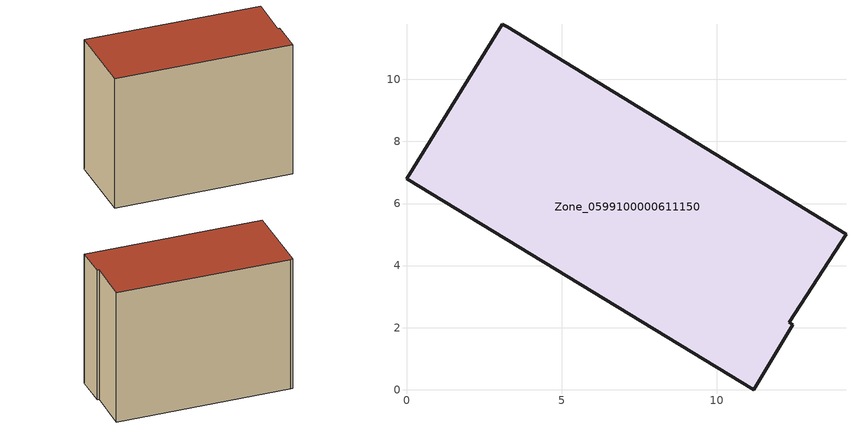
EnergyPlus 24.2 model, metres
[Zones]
Zone_0599100000611150
 floor ground (C_G): 0,6.8 3.08,11.78 3.24,11.7 14.16,5.02 12.33,2.17 12.45,2.1 11.19,0 z0
 wall outside (C_F): 12.45,2.1 12.33,2.17 14.16,5.02 3.24,11.7 3.08,11.78 0,6.8 11.19,0 12.45,2.1 z0:10.14
 roof outside (C_R): 14.16,5.02 3.24,11.7 3.08,11.78 0,6.8 11.19,0 12.45,2.1 12.33,2.17 z10.14
[BUILDING]
Pand.0599100000611150: North Axis=0; Terrain=City; Loads Convergence Tolerance Value=0.04; Temperature Convergence Tolerance Value=0.4; Solar Distribution=FullExterior; Maximum Number of Warmup Days=25; Minimum Number of Warmup Days=1
[Site:Location]
Rotterdam.The.Hague.AP_ZH_NLD Design_Conditions: Latitude=51.96; Longitude=4.45; Time Zone=1; Elevation=-4.5
[SITE:GROUNDTEMPERATURE:BUILDINGSURFACE]
18, 18, 18, 18, 18, 18, 18, 18, 18, 18, 18, 18
[MATERIAL] Thermal Absorptance=0.9; Solar Absorptance=0.7; Visible Absorptance=0.7
Name | Roughness | Thickness | Conductivity | Density | Specific Heat
G.TI.1946 | MediumSmooth | 0.15 | 1 | 540 | 1210
F.TI.1946 | Rough | 0.3 | 0.857143 | 1920 | 840
R.TI.1946 | MediumRough | 0.2 | 0.1 | 1500 | 1000
[CONSTRUCTION]
C_G: G.TI.1946
C_F: F.TI.1946
C_R: R.TI.1946
[ZONE]
Zone_0599100000611150: Type=1; Multiplier=1; Ceiling Height=Autocalculate; Volume=Autocalculate; Floor Area=autocalculate; Part of Total Floor Area=Yes
[ZONEINFILTRATION:DESIGNFLOWRATE]
Infil_Zone_0599100000611150: Zone or ZoneList or Space or SpaceList=Zone_0599100000611150; Schedule=AlwaysOn; Design Flow Rate Calculation Method=Flow/Area; Flow Rate per Floor Area=0.003; Constant Term Coefficient=1; Temperature Term Coefficient=0; Velocity Term Coefficient=0; Velocity Squared Term Coefficient=0
[HVACTEMPLATE:ZONE:IDEALLOADSAIRSYSTEM]
Zone_0599100000611150: Maximum Heating Supply Air Temperature=50; Minimum Cooling Supply Air Temperature=13; Maximum Heating Supply Air Humidity Ratio=0.0156; Minimum Cooling Supply Air Humidity Ratio=0.0077; Heating Limit=NoLimit; Cooling Limit=NoLimit; Dehumidification Control Type=ConstantSensibleHeatRatio; Cooling Sensible Heat Ratio=0.7; Dehumidification Setpoint=60; Humidification Control Type=None; Humidification Setpoint=30; Outdoor Air Method=None; Outdoor Air Flow Rate per Person=0.00944; Outdoor Air Flow Rate per Zone Floor Area=0; Outdoor Air Flow Rate per Zone=0; Demand Controlled Ventilation Type=None; Outdoor Air Economizer Type=NoEconomizer; Heat Recovery Type=None; Sensible Heat Recovery Effectiveness=0.7; Latent Heat Recovery Effectiveness=0.65
[ZONECONTROL:THERMOSTAT]
ThermostatControl_Zone_0599100000611150: Zone or ZoneList=Zone_0599100000611150; Control Type Schedule=DualSetpointControlType; Control 1=Thermostat_Zone_0599100000611150; Temperature Difference Between Cutout And Setpoint=0
[THERMOSTATSETPOINT:DUALSETPOINT]
Thermostat_Zone_0599100000611150: Heating Setpoint Temperature Schedule=HeatingSetpoint_Zone_0599100000611150; Cooling Setpoint Temperature Schedule=CoolingSetpoint_Zone_0599100000611150
[SCHEDULE:COMPACT]
HeatingSetpoint_Zone_0599100000611150: Through: 12/31, For: AllDays, Until: 24:00, 21
CoolingSetpoint_Zone_0599100000611150: Through: 12/31, For: AllDays, Until: 24:00, 24
DualSetpointControlType: Through: 12/31, For: AllDays, Until: 24:00, 4
AlwaysOn: Through: 12/31, For: AllDays, Until: 24:00, 1
